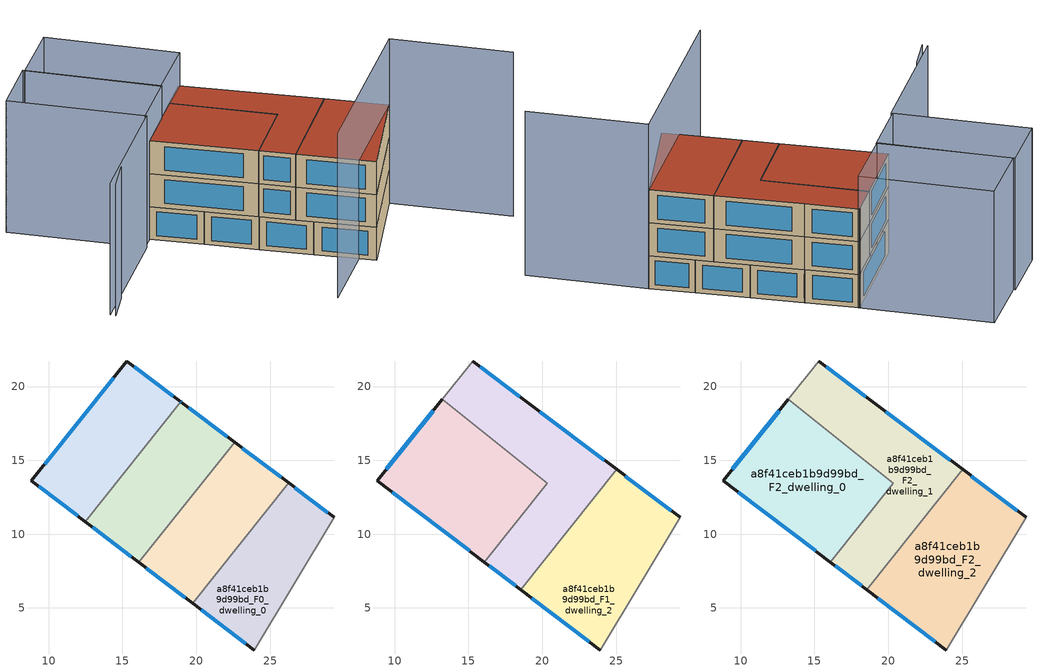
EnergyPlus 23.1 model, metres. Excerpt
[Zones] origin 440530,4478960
a8f41ceb1b9d99bd_F0_dwelling_0
 floor ground (EU_floor_Construction): 29.34,11.14 23.92,2.15 19.75,5.32 26.25,13.47 z0
 wall outside (EU_wall_Construction): 29.34,11.14 26.25,13.47 / 19.75,5.32 23.92,2.15 z0:3
 wall adiabatic (EU_wall_Construction): 23.92,2.15 29.34,11.14 z0:3
 wall to a8f41ceb1b9d99bd_F0_dwelling_1 (EU_wall_Construction): 26.25,13.47 19.75,5.32 z0:3
 window (EU_Window_Construction): 28.92,11.47 26.68,13.14 / 20.33,4.88 23.34,2.59 z0.42:2.58
a8f41ceb1b9d99bd_F0_dwelling_1
 floor ground (EU_floor_Construction): 26.25,13.47 19.75,5.32 16.11,8.08 22.61,16.21 z0
 wall outside (EU_wall_Construction): 26.25,13.47 22.61,16.21 / 16.11,8.08 19.75,5.32 z0:3
 wall to a8f41ceb1b9d99bd_F0_dwelling_2 (EU_wall_Construction): 22.61,16.21 16.11,8.08 z0:3
 window (EU_Window_Construction): 25.75,13.85 23.11,15.83 / 16.62,7.7 19.24,5.71 z0.42:2.58
a8f41ceb1b9d99bd_F0_dwelling_2
 floor ground (EU_floor_Construction): 22.61,16.21 16.11,8.08 12.47,10.85 18.95,18.96 18.99,18.93 z0
 wall outside (EU_wall_Construction): 22.61,16.21 18.99,18.93 18.95,18.96 / 12.47,10.85 16.11,8.08 z0:3
 wall to a8f41ceb1b9d99bd_F0_dwelling_3 (EU_wall_Construction): 18.95,18.96 12.47,10.85 z0:3
 window (EU_Window_Construction): 18.99,18.93 18.96,18.96 / 22.1,16.59 19.5,18.55 / 12.98,10.46 15.61,8.47 z0.42:2.58
a8f41ceb1b9d99bd_F0_dwelling_3
 floor ground (EU_floor_Construction): 18.95,18.96 12.47,10.85 8.83,13.62 15.3,21.73 z0
 wall outside (EU_wall_Construction): 18.95,18.96 15.3,21.73 8.83,13.62 12.47,10.85 z0:3
 window (EU_Window_Construction): 9.33,13.23 11.96,11.23 / 14.4,20.61 9.73,14.74 / 18.44,19.35 15.81,21.35 z0.42:2.58
a8f41ceb1b9d99bd_F1_dwelling_0
 floor to a8f41ceb1b9d99bd_F0_dwelling_2 (EU_floor_Construction): 20.35,13.46 16.08,8.11 12.47,10.85 16.81,16.29 z3
 floor to a8f41ceb1b9d99bd_F0_dwelling_3 (EU_floor_Construction): 16.81,16.29 12.47,10.85 8.83,13.62 13.24,19.14 z3
 wall outside (EU_wall_Construction): 13.24,19.14 8.83,13.62 16.08,8.11 z3:6
 wall to a8f41ceb1b9d99bd_F1_dwelling_1 (EU_wall_Construction): 16.08,8.11 20.35,13.46 13.24,19.14 z3:6
 window (EU_Window_Construction): 9.83,12.85 15.07,8.87 / 12.62,18.38 9.44,14.38 z3.42:5.58
a8f41ceb1b9d99bd_F1_dwelling_1
 floor to a8f41ceb1b9d99bd_F0_dwelling_2 (EU_floor_Construction): 22.61,16.21 16.11,8.08 16.08,8.11 20.35,13.46 16.81,16.29 18.95,18.96 18.99,18.93 z3
 floor to a8f41ceb1b9d99bd_F0_dwelling_3 (EU_floor_Construction): 18.95,18.96 16.81,16.29 13.24,19.14 15.3,21.73 z3
 floor to a8f41ceb1b9d99bd_F0_dwelling_1 (EU_floor_Construction): 25.04,14.38 18.54,6.24 16.11,8.08 22.61,16.21 z3
 wall outside (EU_wall_Construction): 25.04,14.38 18.99,18.93 15.3,21.73 / 16.08,8.11 18.54,6.24 z3:6
 wall adiabatic (EU_wall_Construction): 15.3,21.73 13.24,19.14 z3:6
 wall to a8f41ceb1b9d99bd_F1_dwelling_2 (EU_wall_Construction): 18.54,6.24 25.04,14.38 z3:6
 window (EU_Window_Construction): 18.48,19.32 15.81,21.34 / 24.2,15.01 19.83,18.3 / 16.42,7.85 18.19,6.5 z3.42:5.58
a8f41ceb1b9d99bd_F1_dwelling_2
 floor to a8f41ceb1b9d99bd_F0_dwelling_0 (EU_floor_Construction): 29.34,11.14 23.92,2.15 19.75,5.32 26.25,13.47 z3
 floor to a8f41ceb1b9d99bd_F0_dwelling_1 (EU_floor_Construction): 26.25,13.47 19.75,5.32 18.54,6.24 25.04,14.38 z3
 wall outside (EU_wall_Construction): 29.34,11.14 25.04,14.38 / 18.54,6.24 23.92,2.15 z3:6
 wall adiabatic (EU_wall_Construction): 23.92,2.15 29.34,11.14 z3:6
 window (EU_Window_Construction): 28.75,11.59 25.64,13.93 / 19.28,5.67 23.18,2.72 z3.42:5.58
a8f41ceb1b9d99bd_F2_dwelling_0
 floor to a8f41ceb1b9d99bd_F1_dwelling_0 (EU_floor_Construction): 20.35,13.46 16.08,8.11 8.83,13.62 13.24,19.14 z6
 wall outside (EU_wall_Construction): 13.24,19.14 8.83,13.62 16.08,8.11 z6:9
 wall to a8f41ceb1b9d99bd_F2_dwelling_1 (EU_wall_Construction): 16.08,8.11 20.35,13.46 13.24,19.14 z6:9
 window (EU_Window_Construction): 9.83,12.85 15.07,8.87 / 12.62,18.38 9.44,14.38 z6.42:8.58
 roof outside (EU_roof_Construction): 16.08,8.11 20.35,13.46 13.24,19.14 8.83,13.62 z9
a8f41ceb1b9d99bd_F2_dwelling_1
 floor to a8f41ceb1b9d99bd_F1_dwelling_1 (EU_floor_Construction): 18.99,18.93 25.04,14.38 18.54,6.24 16.08,8.11 20.35,13.46 13.24,19.14 15.3,21.73 z6
 wall outside (EU_wall_Construction): 25.04,14.38 18.99,18.93 15.3,21.73 / 16.08,8.11 18.54,6.24 z6:9
 wall adiabatic (EU_wall_Construction): 15.3,21.73 13.24,19.14 z6:9
 wall to a8f41ceb1b9d99bd_F2_dwelling_2 (EU_wall_Construction): 18.54,6.24 25.04,14.38 z6:9
 window (EU_Window_Construction): 18.48,19.32 15.81,21.34 / 24.2,15.01 19.83,18.3 / 16.42,7.85 18.19,6.5 z6.42:8.58
 roof outside (EU_roof_Construction): 18.54,6.24 25.04,14.38 18.99,18.93 15.3,21.73 13.24,19.14 20.35,13.46 16.08,8.11 z9
a8f41ceb1b9d99bd_F2_dwelling_2
 floor to a8f41ceb1b9d99bd_F1_dwelling_2 (EU_floor_Construction): 29.34,11.14 23.92,2.15 18.54,6.24 25.04,14.38 z6
 wall outside (EU_wall_Construction): 29.34,11.14 25.04,14.38 / 18.54,6.24 23.92,2.15 z6:9
 wall adiabatic (EU_wall_Construction): 23.92,2.15 29.34,11.14 z6:9
 window (EU_Window_Construction): 28.75,11.59 25.64,13.93 / 19.28,5.67 23.18,2.72 z6.42:8.58
 roof outside (EU_roof_Construction): 23.92,2.15 29.34,11.14 25.04,14.38 18.54,6.24 z9
shading: 18.14,-2.64 29.37,11.18 / 29.37,11.18 37.44,4.62 z0:15; 2.1,4.88 0.35,2.18 / 8.01,12.35 -0.01,2.55 / 7.89,12.45 -1.17,19.86 / -1.17,19.86 2.43,24.26 / 2.43,24.26 11.5,16.85 / 11.5,16.85 7.89,12.45 / 11.38,16.81 2.56,24.16 / 2.56,24.16 6.59,28.99 / 6.59,28.99 15.4,21.65 / 15.4,21.65 11.38,16.81 z0:12
[Building]
EU S2 Campaign: North Axis=0; Terrain=City; Solar Distribution=FullExterior
[Site:Location]
Madrid: Latitude=40.5; Longitude=-3.5; Time Zone=1; Elevation=609
[SizingPeriod:WeatherFileDays]
AnnualSizingPeriod: Begin Month=1; Begin Day of Month=1; End Month=12; End Day of Month=31; Day of Week for Start Day=Monday; Use Weather File Daylight Saving Period=No; Use Weather File Rain and Snow Indicators=No
[MATERIAL]
EU_InternalMass_Material: Roughness=MediumRough; Thickness=0.1; Conductivity=1; Density=1800; Specific Heat=900; Thermal Absorptance=0.9; Solar Absorptance=0.7; Visible Absorptance=0.7
[MATERIAL:NOMASS] Roughness=MediumRough; Thermal Absorptance=0.9; Solar Absorptance=0.7; Visible Absorptance=0.7
Name | Thermal Resistance
EU_wall_NoMass | 1.60022
EU_roof_NoMass | 1.57597
EU_floor_NoMass | 0.470652
[WINDOWMATERIAL:SIMPLEGLAZINGSYSTEM]
EU_Window_SimpleGlazing: UFactor=3.28802; Solar Heat Gain Coefficient=0.85; Visible Transmittance=0.85
[CONSTRUCTION]
EU_wall_Construction: EU_wall_NoMass
EU_roof_Construction: EU_roof_NoMass
EU_floor_Construction: EU_floor_NoMass
EU_InternalMass_Construction: EU_InternalMass_Material
EU_Window_Construction: EU_Window_SimpleGlazing
[ZONE] Type=1; Multiplier=1; Ceiling Height=autocalculate; Floor Area=autocalculate; Part of Total Floor Area=Yes
Name | Volume
a8f41ceb1b9d99bd_F0_dwelling_0 | 142.561
a8f41ceb1b9d99bd_F1_dwelling_0 | 190.098
a8f41ceb1b9d99bd_F2_dwelling_0; a8f41ceb1b9d99bd_F2_dwelling_1 | 190.102
a8f41ceb1b9d99bd_F0_dwelling_1 | 142.576
a8f41ceb1b9d99bd_F1_dwelling_1 | 190.096
a8f41ceb1b9d99bd_F0_dwelling_2 | 142.578
a8f41ceb1b9d99bd_F1_dwelling_2 | 190.087
a8f41ceb1b9d99bd_F2_dwelling_2 | 190.099
a8f41ceb1b9d99bd_F0_dwelling_3 | 142.569
[INTERNALMASS] Construction=EU_InternalMass_Construction
Name | Zone or ZoneList | Surface Area
a8f41ceb1b9d99bd_F0_dwelling_0_EU_InternalMass | a8f41ceb1b9d99bd_F0_dwelling_0 | 47.5202
a8f41ceb1b9d99bd_F0_dwelling_1_EU_InternalMass | a8f41ceb1b9d99bd_F0_dwelling_1 | 47.5253
a8f41ceb1b9d99bd_F0_dwelling_2_EU_InternalMass | a8f41ceb1b9d99bd_F0_dwelling_2 | 47.5259
a8f41ceb1b9d99bd_F0_dwelling_3_EU_InternalMass | a8f41ceb1b9d99bd_F0_dwelling_3 | 47.5231
a8f41ceb1b9d99bd_F1_dwelling_0_EU_InternalMass | a8f41ceb1b9d99bd_F1_dwelling_0 | 63.3654
a8f41ceb1b9d99bd_F1_dwelling_1_EU_InternalMass | a8f41ceb1b9d99bd_F1_dwelling_1 | 63.367
a8f41ceb1b9d99bd_F1_dwelling_2_EU_InternalMass | a8f41ceb1b9d99bd_F1_dwelling_2 | 63.3687
a8f41ceb1b9d99bd_F2_dwelling_0_EU_InternalMass | a8f41ceb1b9d99bd_F2_dwelling_0 | 63.3654
a8f41ceb1b9d99bd_F2_dwelling_1_EU_InternalMass | a8f41ceb1b9d99bd_F2_dwelling_1 | 63.367
a8f41ceb1b9d99bd_F2_dwelling_2_EU_InternalMass | a8f41ceb1b9d99bd_F2_dwelling_2 | 63.3687
[OTHEREQUIPMENT] Fuel Type=Electricity; Design Level Calculation Method=Watts/Area; Power per Zone Floor Area=1; Fraction Latent=0; Fraction Radiant=0; Fraction Lost=0; Carbon Dioxide Generation Rate=0; EndUse Subcategory=EU_Step8_InternalGains
Name | Zone or ZoneList or Space or SpaceList | Schedule
EU_Step8_InternalGain_a8f41ceb1b9d99bd_F0_dwelling_0_f000 | a8f41ceb1b9d99bd_F0_dwelling_0 | EU_Step8_GainSchedule_a8f41ceb1b9d99bd_F0_dwelling_0_f000
EU_Step8_InternalGain_a8f41ceb1b9d99bd_F0_dwelling_1_f000 | a8f41ceb1b9d99bd_F0_dwelling_1 | EU_Step8_GainSchedule_a8f41ceb1b9d99bd_F0_dwelling_1_f000
EU_Step8_InternalGain_a8f41ceb1b9d99bd_F0_dwelling_2_f000 | a8f41ceb1b9d99bd_F0_dwelling_2 | EU_Step8_GainSchedule_a8f41ceb1b9d99bd_F0_dwelling_2_f000
EU_Step8_InternalGain_a8f41ceb1b9d99bd_F0_dwelling_3_f000 | a8f41ceb1b9d99bd_F0_dwelling_3 | EU_Step8_GainSchedule_a8f41ceb1b9d99bd_F0_dwelling_3_f000
EU_Step8_InternalGain_a8f41ceb1b9d99bd_F1_dwelling_0_f000 | a8f41ceb1b9d99bd_F1_dwelling_0 | EU_Step8_GainSchedule_a8f41ceb1b9d99bd_F1_dwelling_0_f000
EU_Step8_InternalGain_a8f41ceb1b9d99bd_F1_dwelling_1_f000 | a8f41ceb1b9d99bd_F1_dwelling_1 | EU_Step8_GainSchedule_a8f41ceb1b9d99bd_F1_dwelling_1_f000
EU_Step8_InternalGain_a8f41ceb1b9d99bd_F1_dwelling_2_f000 | a8f41ceb1b9d99bd_F1_dwelling_2 | EU_Step8_GainSchedule_a8f41ceb1b9d99bd_F1_dwelling_2_f000
EU_Step8_InternalGain_a8f41ceb1b9d99bd_F2_dwelling_0_f000 | a8f41ceb1b9d99bd_F2_dwelling_0 | EU_Step8_GainSchedule_a8f41ceb1b9d99bd_F2_dwelling_0_f000
EU_Step8_InternalGain_a8f41ceb1b9d99bd_F2_dwelling_1_f000 | a8f41ceb1b9d99bd_F2_dwelling_1 | EU_Step8_GainSchedule_a8f41ceb1b9d99bd_F2_dwelling_1_f000
EU_Step8_InternalGain_a8f41ceb1b9d99bd_F2_dwelling_2_f000 | a8f41ceb1b9d99bd_F2_dwelling_2 | EU_Step8_GainSchedule_a8f41ceb1b9d99bd_F2_dwelling_2_f000
[ZONEVENTILATION:DESIGNFLOWRATE] Schedule=EU_AlwaysOn; Design Flow Rate Calculation Method=AirChanges/Hour; Air Changes per Hour=0.480704; Ventilation Type=Natural; Fan Pressure Rise=0; Fan Total Efficiency=1; Constant Term Coefficient=1; Temperature Term Coefficient=0; Velocity Term Coefficient=0; Velocity Squared Term Coefficient=0; Minimum Indoor Temperature=-100; Maximum Indoor Temperature=100; Delta Temperature=-100; Minimum Outdoor Temperature=-100; Maximum Outdoor Temperature=100; Maximum Wind Speed=40
Name | Zone or ZoneList or Space or SpaceList
EU_ConstantAir_a8f41ceb1b9d99bd_F0_dwelling_0 | a8f41ceb1b9d99bd_F0_dwelling_0
EU_ConstantAir_a8f41ceb1b9d99bd_F0_dwelling_1 | a8f41ceb1b9d99bd_F0_dwelling_1
EU_ConstantAir_a8f41ceb1b9d99bd_F0_dwelling_2 | a8f41ceb1b9d99bd_F0_dwelling_2
EU_ConstantAir_a8f41ceb1b9d99bd_F0_dwelling_3 | a8f41ceb1b9d99bd_F0_dwelling_3
EU_ConstantAir_a8f41ceb1b9d99bd_F1_dwelling_0 | a8f41ceb1b9d99bd_F1_dwelling_0
EU_ConstantAir_a8f41ceb1b9d99bd_F1_dwelling_1 | a8f41ceb1b9d99bd_F1_dwelling_1
EU_ConstantAir_a8f41ceb1b9d99bd_F1_dwelling_2 | a8f41ceb1b9d99bd_F1_dwelling_2
EU_ConstantAir_a8f41ceb1b9d99bd_F2_dwelling_0 | a8f41ceb1b9d99bd_F2_dwelling_0
EU_ConstantAir_a8f41ceb1b9d99bd_F2_dwelling_1 | a8f41ceb1b9d99bd_F2_dwelling_1
EU_ConstantAir_a8f41ceb1b9d99bd_F2_dwelling_2 | a8f41ceb1b9d99bd_F2_dwelling_2
[HVACTEMPLATE:THERMOSTAT] Constant Heating Setpoint=20; Constant Cooling Setpoint=50
EU_HeatOnly_a8f41ceb1b9d99bd_F0_dwelling_0; EU_HeatOnly_a8f41ceb1b9d99bd_F0_dwelling_1; EU_HeatOnly_a8f41ceb1b9d99bd_F0_dwelling_2; EU_HeatOnly_a8f41ceb1b9d99bd_F0_dwelling_3; EU_HeatOnly_a8f41ceb1b9d99bd_F1_dwelling_0; EU_HeatOnly_a8f41ceb1b9d99bd_F1_dwelling_1; EU_HeatOnly_a8f41ceb1b9d99bd_F1_dwelling_2; EU_HeatOnly_a8f41ceb1b9d99bd_F2_dwelling_0; EU_HeatOnly_a8f41ceb1b9d99bd_F2_dwelling_1; EU_HeatOnly_a8f41ceb1b9d99bd_F2_dwelling_2
[HVACTEMPLATE:ZONE:IDEALLOADSAIRSYSTEM] System Availability Schedule=EU_AlwaysOn; Maximum Heating Supply Air Temperature=50; Minimum Cooling Supply Air Temperature=13; Maximum Heating Supply Air Humidity Ratio=0.0156; Minimum Cooling Supply Air Humidity Ratio=0.0077; Heating Limit=NoLimit; Cooling Limit=NoLimit; Heating Availability Schedule=EU_AlwaysOn; Cooling Availability Schedule=EU_CoolingOff; Dehumidification Control Type=ConstantSensibleHeatRatio; Cooling Sensible Heat Ratio=0.7; Dehumidification Setpoint=60; Humidification Control Type=None; Humidification Setpoint=30; Outdoor Air Method=None; Outdoor Air Flow Rate per Person=0.00944; Outdoor Air Flow Rate per Zone Floor Area=0; Outdoor Air Flow Rate per Zone=0; Demand Controlled Ventilation Type=None; Outdoor Air Economizer Type=NoEconomizer; Heat Recovery Type=None; Sensible Heat Recovery Effectiveness=0.7; Latent Heat Recovery Effectiveness=0.65
Name | Template Thermostat
a8f41ceb1b9d99bd_F0_dwelling_0 | EU_HeatOnly_a8f41ceb1b9d99bd_F0_dwelling_0
a8f41ceb1b9d99bd_F0_dwelling_1 | EU_HeatOnly_a8f41ceb1b9d99bd_F0_dwelling_1
a8f41ceb1b9d99bd_F0_dwelling_2 | EU_HeatOnly_a8f41ceb1b9d99bd_F0_dwelling_2
a8f41ceb1b9d99bd_F0_dwelling_3 | EU_HeatOnly_a8f41ceb1b9d99bd_F0_dwelling_3
a8f41ceb1b9d99bd_F1_dwelling_0 | EU_HeatOnly_a8f41ceb1b9d99bd_F1_dwelling_0
a8f41ceb1b9d99bd_F1_dwelling_1 | EU_HeatOnly_a8f41ceb1b9d99bd_F1_dwelling_1
a8f41ceb1b9d99bd_F1_dwelling_2 | EU_HeatOnly_a8f41ceb1b9d99bd_F1_dwelling_2
a8f41ceb1b9d99bd_F2_dwelling_0 | EU_HeatOnly_a8f41ceb1b9d99bd_F2_dwelling_0
a8f41ceb1b9d99bd_F2_dwelling_1 | EU_HeatOnly_a8f41ceb1b9d99bd_F2_dwelling_1
a8f41ceb1b9d99bd_F2_dwelling_2 | EU_HeatOnly_a8f41ceb1b9d99bd_F2_dwelling_2
[SIZING:ZONE] Zone Cooling Design Supply Air Temperature Input Method=SupplyAirTemperature; Zone Cooling Design Supply Air Temperature=13; Zone Heating Design Supply Air Temperature Input Method=SupplyAirTemperature; Zone Heating Design Supply Air Temperature=50; Zone Cooling Design Supply Air Humidity Ratio=0.008; Zone Heating Design Supply Air Humidity Ratio=0.008; Cooling Design Air Flow Method=DesignDay; Cooling Design Air Flow Rate=0; Cooling Minimum Air Flow per Zone Floor Area=0.000762; Cooling Minimum Air Flow=0; Cooling Minimum Air Flow Fraction=0.2; Heating Design Air Flow Method=DesignDay; Heating Design Air Flow Rate=0; Heating Maximum Air Flow per Zone Floor Area=0.002032; Heating Maximum Air Flow=0.141576; Heating Maximum Air Flow Fraction=0.3; Account for Dedicated Outdoor Air System=No; Dedicated Outdoor Air System Control Strategy=NeutralSupplyAir; Dedicated Outdoor Air Low Setpoint Temperature for Design=autosize; Dedicated Outdoor Air High Setpoint Temperature for Design=autosize; Zone Load Sizing Method=Sensible Load Only No Latent Load; Zone Latent Cooling Design Supply Air Humidity Ratio Input Method=HumidityRatioDifference; Zone Cooling Design Supply Air Humidity Ratio Difference=0.005; Zone Latent Heating Design Supply Air Humidity Ratio Input Method=HumidityRatioDifference; Zone Humidification Design Supply Air Humidity Ratio Difference=0.005
a8f41ceb1b9d99bd_F0_dwelling_0; a8f41ceb1b9d99bd_F0_dwelling_1; a8f41ceb1b9d99bd_F0_dwelling_2; a8f41ceb1b9d99bd_F0_dwelling_3; a8f41ceb1b9d99bd_F1_dwelling_0; a8f41ceb1b9d99bd_F1_dwelling_1; a8f41ceb1b9d99bd_F1_dwelling_2; a8f41ceb1b9d99bd_F2_dwelling_0; a8f41ceb1b9d99bd_F2_dwelling_1; a8f41ceb1b9d99bd_F2_dwelling_2
[SCHEDULE:CONSTANT]
Name | Hourly Value
EU_AlwaysOn | 1
EU_CoolingOff | 0
[SCHEDULE:FILE] Column Number=1; Rows to Skip at Top=0; Number of Hours of Data=8760; Column Separator=Comma; Interpolate to Timestep=No; Minutes per Item=60; Adjust Schedule for Daylight Savings=Yes
Name | File
EU_Step8_GainSchedule_a8f41ceb1b9d99bd_F0_dwelling_0_f000 | ../../schedules/a8f41ceb1b9d99bd/a8f41ceb1b9d99bd_F0_dwelling_0_f000_gain.csv
EU_Step8_GainSchedule_a8f41ceb1b9d99bd_F0_dwelling_1_f000 | ../../schedules/a8f41ceb1b9d99bd/a8f41ceb1b9d99bd_F0_dwelling_1_f000_gain.csv
EU_Step8_GainSchedule_a8f41ceb1b9d99bd_F0_dwelling_2_f000 | ../../schedules/a8f41ceb1b9d99bd/a8f41ceb1b9d99bd_F0_dwelling_2_f000_gain.csv
EU_Step8_GainSchedule_a8f41ceb1b9d99bd_F0_dwelling_3_f000 | ../../schedules/a8f41ceb1b9d99bd/a8f41ceb1b9d99bd_F0_dwelling_3_f000_gain.csv
EU_Step8_GainSchedule_a8f41ceb1b9d99bd_F1_dwelling_0_f000 | ../../schedules/a8f41ceb1b9d99bd/a8f41ceb1b9d99bd_F1_dwelling_0_f000_gain.csv
EU_Step8_GainSchedule_a8f41ceb1b9d99bd_F1_dwelling_1_f000 | ../../schedules/a8f41ceb1b9d99bd/a8f41ceb1b9d99bd_F1_dwelling_1_f000_gain.csv
EU_Step8_GainSchedule_a8f41ceb1b9d99bd_F1_dwelling_2_f000 | ../../schedules/a8f41ceb1b9d99bd/a8f41ceb1b9d99bd_F1_dwelling_2_f000_gain.csv
EU_Step8_GainSchedule_a8f41ceb1b9d99bd_F2_dwelling_0_f000 | ../../schedules/a8f41ceb1b9d99bd/a8f41ceb1b9d99bd_F2_dwelling_0_f000_gain.csv
EU_Step8_GainSchedule_a8f41ceb1b9d99bd_F2_dwelling_1_f000 | ../../schedules/a8f41ceb1b9d99bd/a8f41ceb1b9d99bd_F2_dwelling_1_f000_gain.csv
EU_Step8_GainSchedule_a8f41ceb1b9d99bd_F2_dwelling_2_f000 | ../../schedules/a8f41ceb1b9d99bd/a8f41ceb1b9d99bd_F2_dwelling_2_f000_gain.csv
